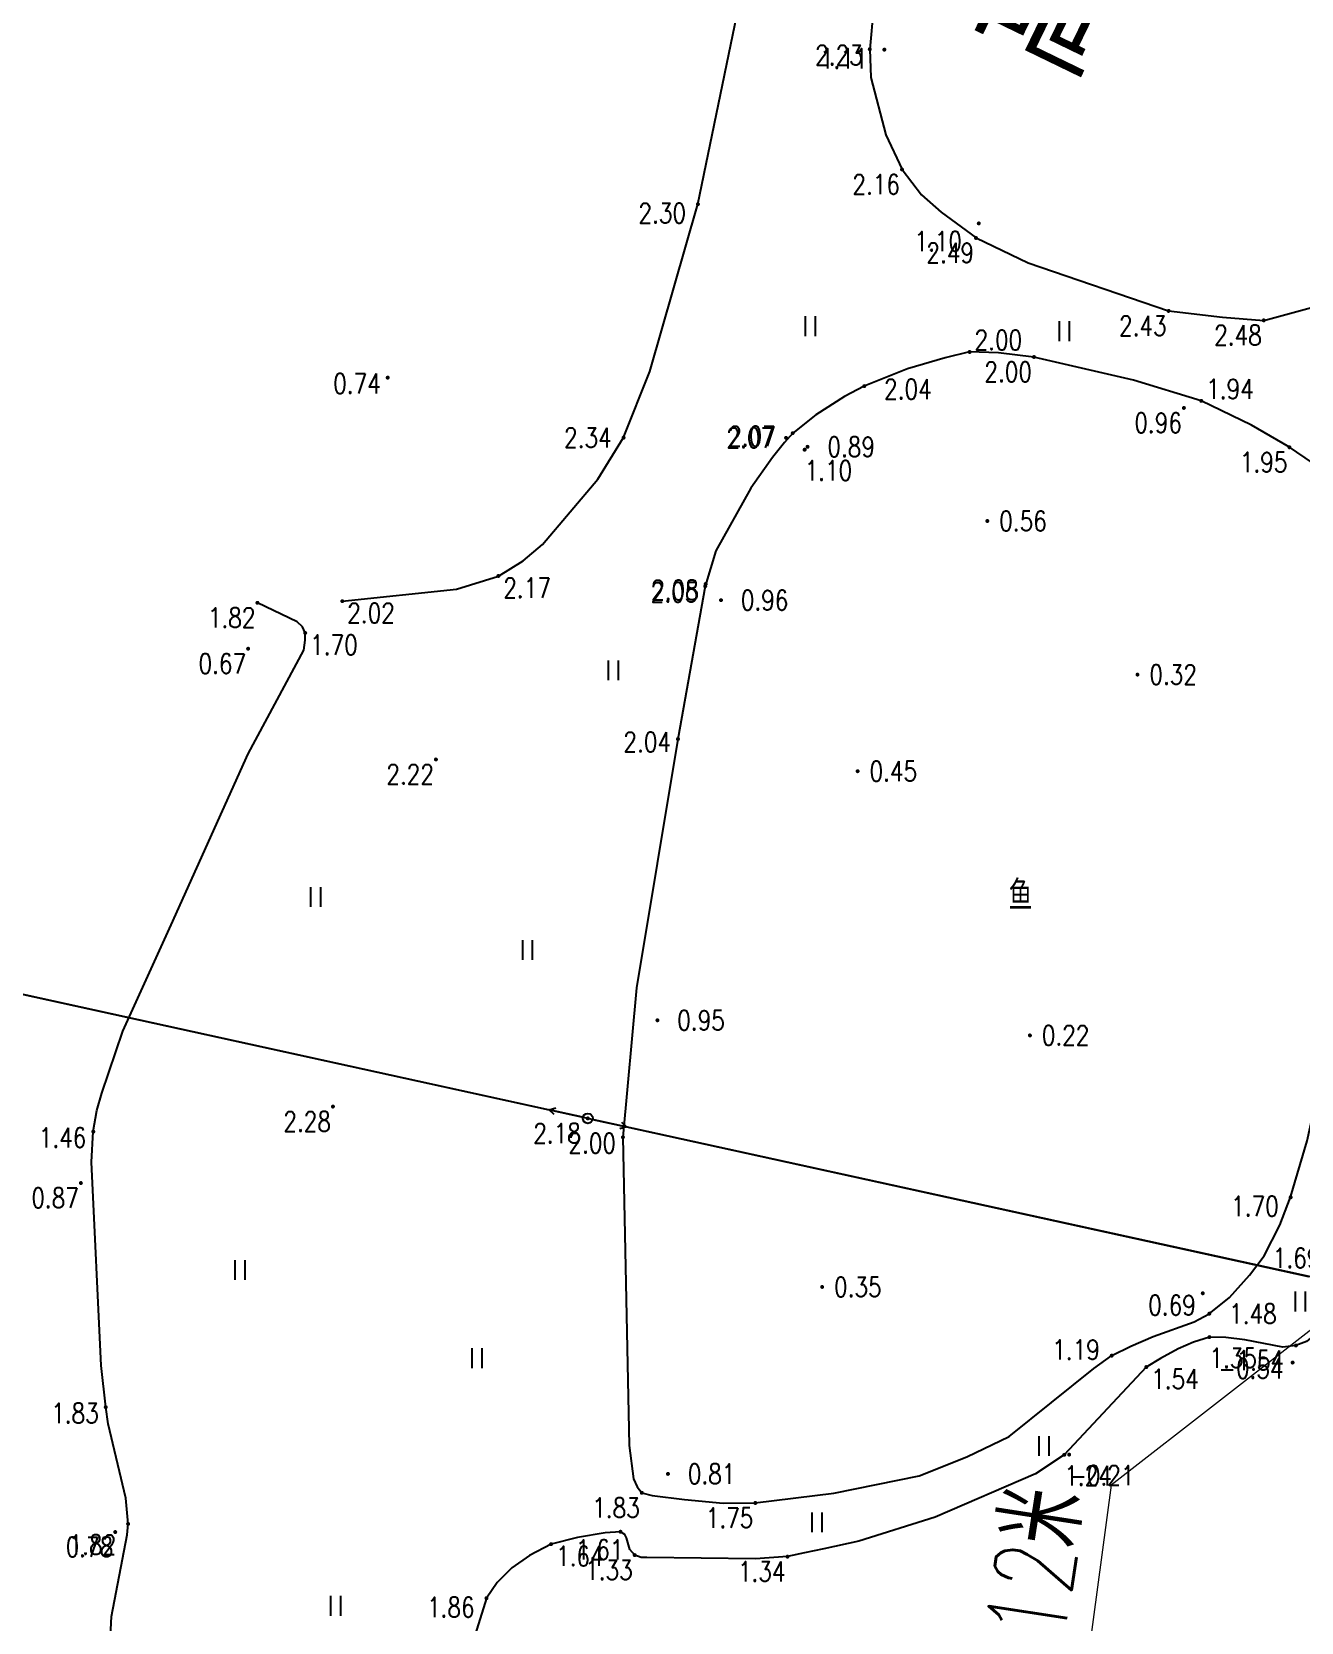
# Model space of a CAD drawing. Extents: x 500036 to 1001740, y 2543128 to 5086681.
# Drawn here: x 500633.2 to 500697.2, y 2543709.2 to 2543789.5 of the extents above; entities that cross this region are included whole.
import ezdxf
from ezdxf.enums import TextEntityAlignment as Align

# ---------------------------------------------------------------- set-up
doc = ezdxf.new("R2010")
doc.units = 0
doc.header["$LTSCALE"] = 0.5
doc.layers.get('0').update_dxf_attribs({"linetype": 'CONTINUOUS', "lineweight": 5})
for name, color, linetype in [('0-文字', 7, 'CONTINUOUS'), ('GCD', 8, 'CONTINUOUS'), ('地形图', 8, 'CONTINUOUS')]:
    doc.layers.add(name, color=color, linetype=linetype)
doc.layers.add('隧道', color=6, linetype='CONTINUOUS', lineweight=5)
doc.styles.add('HZ', font='romans.shx', dxfattribs={"width": 0.8, "bigfont": 'hztxt.shx'})
doc.styles.get("Standard").update_dxf_attribs({"font": 'simplex1.shx', "width": 0.7, "bigfont": 'hztxt.shx'})
doc.linetypes.add('10421', pattern='A,2,[150,AAA.SHX,S=1,R=0,X=0,Y=1],1e-11', length=2)

# ---------------------------------------------------------------- blocks, each defined once
blk = doc.blocks.new('GC200')
at = {"linetype": 'Continuous', "const_width": 0.2, "flags": 128}
blk.add_lwpolyline([(-0.1, 0, 1), (0.1, 0, 1)], format="xyb", close=True, dxfattribs=at)
blk = doc.blocks.new('gc013b')
at = {"linetype": 'Continuous'}
blk.add_line((0.5, 0), (4, 0), dxfattribs=at)
at = {"linetype": 'Continuous', "flags": 128}
blk.add_lwpolyline([(3.39, 0.35), (4, 0), (3.39, -0.35)], dxfattribs=at)
blk = doc.blocks.new('gc121')
for p, q in [((-0.5, -1), (-0.5, 1)), ((0.5, -1), (0.5, 1))]:
    blk.add_line(p, q)
blk = doc.blocks.new('gc170')
at = {"linetype": 'Continuous'}
blk.add_circle((0, 0), 0.5, dxfattribs=at)

msp = doc.modelspace()

# ---------------------------------------------------------------- linework, layer by layer
at = {"layer": '地形图', "linetype": 'Continuous'}
for p, q in [((500624.856, 2543742.608), (500659.248, 2543735.061)), ((500663.156, 2543734.203), (500697.548, 2543726.656))]:
    msp.add_line(p, q, dxfattribs=at)
at = {"layer": '地形图', "linetype": '10421', "flags": 128}
for points in [[(500860.343, 2543851.928), (500860.047, 2543848.173), (500860.224, 2543843.871), (500860.586, 2543841.436), (500861.444, 2543839.235), (500862.157, 2543836.826), (500862.338, 2543834.809), (500861.901, 2543832.451), (500860.911, 2543830.439), (500859.128, 2543827.609), (500851.893, 2543817.011), (500850.945, 2543815.282), (500850.008, 2543813.394), (500847.518, 2543806.489), (500847.098, 2543805.734), (500846.64, 2543805.158), (500845.603, 2543804.195), (500844.63, 2543803.65), (500843.912, 2543803.41), (500843.033, 2543803.431), (500841.899, 2543803.694), (500838.886, 2543804.666), (500837.358, 2543805.028), (500836.219, 2543805.211), (500835.198, 2543805.278), (500833.319, 2543805.204), (500832.559, 2543805.261), (500831.069, 2543805.446), (500823.29, 2543806.657), (500820.881, 2543807.2), (500817.506, 2543808.162), (500813.685, 2543809.652), (500811.133, 2543811.063), (500810.562, 2543811.189), (500809.059, 2543811.24), (500806.627, 2543811.101), (500804.968, 2543810.83), (500804.108, 2543810.524), (500803.544, 2543810.028), (500802.875, 2543809.264), (500802.289, 2543808.208), (500801.898, 2543807.177), (500801.711, 2543806.174), (500801.722, 2543805.504), (500802.184, 2543804.167), (500802.293, 2543803.494), (500802.284, 2543802.744), (500802.173, 2543802.052), (500802.121, 2543801.759), (500802.038, 2543801.542), (500801.778, 2543801.351), (500798.924, 2543800.552), (500798.309, 2543800.226), (500798.148, 2543800.084), (500798.065, 2543799.938), (500797.985, 2543799.517), (500798.448, 2543797.098), (500798.544, 2543796.806), (500798.733, 2543796.507), (500798.851, 2543796.454), (500799.025, 2543796.436), (500799.182, 2543796.474), (500799.312, 2543796.541), (500800.273, 2543797.618), (500800.469, 2543797.754), (500800.737, 2543797.895), (500801.053, 2543797.953), (500801.388, 2543797.941), (500804.649, 2543797.386), (500805.832, 2543797.09), (500809.789, 2543795.991), (500814.45, 2543794.43), (500819.265, 2543792.747), (500823.708, 2543790.935), (500830.01, 2543788.428), (500830.42, 2543788.161), (500830.684, 2543787.752), (500830.717, 2543787.25), (500830.635, 2543786.574), (500828.876, 2543781.625), (500824.671, 2543771.397), (500823.392, 2543767.802), (500820.356, 2543759.78), (500819.801, 2543757.665), (500819.636, 2543756.3), (500819.695, 2543755.201), (500819.926, 2543753.871), (500820.289, 2543752.135), (500820.164, 2543750.426), (500819.733, 2543748.326), (500814.277, 2543735.818), (500812.157, 2543730.812), (500810.77, 2543727.398), (500810.197, 2543726.096), (500804.923, 2543715.593), (500801.135, 2543708.145), (500800.056, 2543706.559), (500799.568, 2543706.249), (500798.843, 2543705.997), (500797.404, 2543705.787), (500796.77, 2543705.817), (500796.121, 2543705.928), (500789.994, 2543708.502), (500787.543, 2543709.301), (500781.647, 2543711.482), (500775.489, 2543713.089), (500771.585, 2543714.053), (500760.307, 2543715.899), (500759.63, 2543715.908), (500759.318, 2543715.773), (500759.19, 2543715.596), (500759.132, 2543715.308), (500758.909, 2543712.025), (500758.852, 2543710.191), (500758.616, 2543704.913), (500758.641, 2543703.982), (500758.815, 2543703.42), (500759.291, 2543702.774), (500759.912, 2543702.198), (500760.502, 2543701.735), (500762.052, 2543700.977), (500767.871, 2543698.438), (500770.746, 2543697.33), (500775.392, 2543695.692), (500776.018, 2543695.527), (500776.429, 2543695.584), (500777.993, 2543696.026), (500778.308, 2543696.078), (500778.564, 2543696.038), (500778.801, 2543695.977), (500786.589, 2543693.437), (500788.881, 2543692.619), (500791.081, 2543691.701), (500793.057, 2543690.679), (500793.256, 2543690.443), (500793.444, 2543690.116), (500793.597, 2543689.678), (500793.583, 2543689.13), (500793.424, 2543688.696), (500792.696, 2543687.458), (500792.27, 2543686.532), (500789.308, 2543677.158), (500787.385, 2543672.284), (500786.233, 2543668.935), (500784.592, 2543662.504), (500783.42, 2543656.342), (500783.174, 2543653.102), (500783.306, 2543649.457), (500783.549, 2543647.984), (500784.91, 2543643.685), (500785.566, 2543641.799), (500786.043, 2543639.398), (500786.337, 2543637.109), (500786.169, 2543630.304), (500786.054, 2543629.794), (500785.868, 2543629.496), (500785.369, 2543629.434), (500784.87, 2543629.534), (500782.302, 2543630.056), (500780.179, 2543630.601), (500776.162, 2543631.868), (500773.51, 2543632.933), (500768.622, 2543635.33), (500764.488, 2543637.161), (500762.961, 2543637.683), (500760.591, 2543638.221), (500758.572, 2543638.617), (500757.477, 2543638.755), (500756.614, 2543638.711), (500754.644, 2543637.464), (500753.951, 2543637.222), (500749.75, 2543637.4), (500747.868, 2543637.509), (500747.238, 2543637.413), (500746.88, 2543637.207), (500746.726, 2543637.013), (500746.522, 2543636.579), (500746.314, 2543635.787), (500746.138, 2543635.303), (500745.946, 2543635.058), (500741.716, 2543632.814), (500739.79, 2543631.823), (500734.266, 2543628.917), (500733.774, 2543628.751), (500733.273, 2543628.674), (500733.04, 2543628.823), (500732.916, 2543629.01), (500732.441, 2543630.626), (500732.355, 2543630.78), (500732.197, 2543630.906), (500731.749, 2543631.013), (500731.241, 2543631.002), (500724.288, 2543630.447), (500712.949, 2543630.645), (500711.325, 2543630.634), (500700.435, 2543629.704), (500690.727, 2543628.745), (500688.358, 2543628.605), (500683.424, 2543628.311), (500679.368, 2543628.16), (500675.508, 2543628.369), (500672.672, 2543628.904), (500670.448, 2543629.513), (500669.135, 2543630.089), (500666.228, 2543631.331), (500663.88, 2543632.429), (500662.231, 2543633.593), (500661.28, 2543634.705), (500660.618, 2543636.077), (500659.469, 2543640.107), (500658.985, 2543641.512), (500658.469, 2543642.778), (500656.226, 2543646.444), (500655.177, 2543647.656), (500648.572, 2543653.759), (500648.131, 2543654.519), (500647.792, 2543655.337), (500647.668, 2543656.082), (500647.599, 2543656.926), (500648.349, 2543665.451), (500648.591, 2543668.017), (500648.598, 2543669.946), (500648.074, 2543678.756), (500648.063, 2543679.504), (500648.153, 2543680.673), (500648.66, 2543685.231), (500649.522, 2543690.364), (500649.605, 2543691.42), (500649.602, 2543692.247), (500649.394, 2543692.709), (500649.152, 2543693.058), (500639.722, 2543698.395), (500639.047, 2543698.96), (500638.606, 2543699.429), (500638.363, 2543700.114), (500638.123, 2543701.005), (500637.19, 2543705.892), (500637.056, 2543707.165), (500637.173, 2543709.494), (500637.972, 2543713.611), (500638.014, 2543714.168), (500637.897, 2543715.46), (500637.016, 2543719.21), (500636.885, 2543720.059), (500636.661, 2543722.165), (500636.162, 2543732.418), (500636.259, 2543733.964), (500636.438, 2543735.027), (500636.684, 2543735.902), (500637.752, 2543739.042), (500640.183, 2543744.392), (500644.069, 2543753.036), (500646.886, 2543758.268), (500646.946, 2543758.764), (500646.947, 2543759.128), (500646.805, 2543759.441), (500646.535, 2543759.695), (500644.538, 2543760.65)], [(500648.819, 2543760.733), (500654.572, 2543761.336), (500656.691, 2543762.003), (500657.933, 2543762.765), (500658.912, 2543763.585), (500661.706, 2543766.886), (500663.006, 2543768.985), (500664.336, 2543772.319), (500666.757, 2543780.767), (500670.082, 2543796.897), (500670.178, 2543801.014), (500669.39, 2543806.663), (500668.497, 2543810.703), (500667.363, 2543813.635), (500665.814, 2543816.015), (500663.197, 2543818.409), (500658.884, 2543821.131)]]:
    msp.add_lwpolyline(points, dxfattribs=at)
for points in [[(500683.421, 2543777.802), (500690.497, 2543775.382), (500693.208, 2543775.065), (500695.297, 2543774.904), (500698.083, 2543775.66), (500701.063, 2543777.291), (500703.284, 2543778.854), (500705.179, 2543781.657), (500706.848, 2543784.842), (500707.396, 2543787.194), (500707.997, 2543791.453), (500708.195, 2543796.24), (500708.415, 2543797.824), (500708.943, 2543800.418), (500710.116, 2543805.165), (500712.796, 2543815.584), (500712.99, 2543816.926), (500713.547, 2543819.606), (500713.866, 2543820.643), (500714.385, 2543821.816), (500714.619, 2543822.662), (500714.619, 2543822.662), (500715.86, 2543827.829), (500716.276, 2543830.076), (500716.354, 2543831.818), (500716.231, 2543833.813), (500715.781, 2543836.763), (500715.58, 2543837.691), (500714.832, 2543838.994), (500714.126, 2543839.721), (500713.459, 2543840.165), (500710.994, 2543841.231), (500699.344, 2543845.328), (500698.125, 2543845.482), (500696.664, 2543845.519), (500695.356, 2543845.392), (500693.728, 2543845.109), (500691.71, 2543844.328), (500689.726, 2543843.458), (500688.024, 2543842.515), (500686.801, 2543841.577), (500686.039, 2543840.758), (500685.342, 2543839.074), (500682.23, 2543828.046), (500681.345, 2543824.131), (500678.037, 2543805.806), (500675.611, 2543790.638), (500675.425, 2543788.589), (500675.478, 2543787.168), (500676.237, 2543784.273), (500677.051, 2543782.518), (500678.028, 2543781.246), (500679.021, 2543780.372), (500680.783, 2543779.062)], [(500663.66, 2543741.227), (500662.974, 2543733.681), (500663.29, 2543718.121), (500663.504, 2543716.435), (500663.688, 2543716.041), (500663.925, 2543715.737), (500664.45, 2543715.602), (500666.085, 2543715.399), (500668.023, 2543715.212), (500669.652, 2543715.226), (500673.605, 2543715.712), (500677.91, 2543716.601), (500680.326, 2543717.556), (500682.457, 2543718.582), (500686.733, 2543722.006), (500687.629, 2543722.661), (500688.585, 2543723.134), (500689.719, 2543723.633), (500691.794, 2543724.368), (500692.551, 2543724.776), (500693.564, 2543725.596), (500694.573, 2543726.725), (500695.312, 2543727.699), (500696.114, 2543729.243), (500696.654, 2543730.65), (500697.48, 2543733.493), (500698.796, 2543739.494), (500700.403, 2543747.664), (500700.468, 2543748.547), (500700.165, 2543748.997), (500700.601, 2543752.231), (500701.023, 2543757.313), (500701.193, 2543761.963), (500701.28, 2543763.652), (500700.948, 2543764.486), (500700.387, 2543765.416), (500699.665, 2543766.194), (500698.546, 2543767.178), (500696.593, 2543768.499), (500694.68, 2543769.614), (500692.144, 2543770.843), (500688.733, 2543771.894), (500683.706, 2543773.055), (500681.914, 2543773.259), (500680.461, 2543773.309), (500679.224, 2543773.016), (500677.328, 2543772.456), (500675.148, 2543771.585), (500674.15, 2543771.064), (500672.7, 2543770.143), (500671.537, 2543769.212), (500671.116, 2543768.735), (500670.511, 2543767.991), (500669.428, 2543766.44), (500667.662, 2543763.28), (500667.123, 2543761.483), (500665.749, 2543753.777)], [(500749.391, 2543657.349), (500749.354, 2543653.953), (500749.374, 2543652.904), (500749.484, 2543651.965), (500749.699, 2543651.101), (500750.795, 2543647.83), (500751.225, 2543646.664), (500751.593, 2543646.056), (500752.291, 2543645.247), (500753.457, 2543644.536), (500755.642, 2543643.561), (500759.588, 2543642.192), (500762.031, 2543641.902), (500764.507, 2543641.926), (500767.41, 2543642.082), (500770.755, 2543642.554), (500772.418, 2543643.116), (500773.738, 2543643.694), (500775.07, 2543644.429), (500776.623, 2543645.612), (500777.248, 2543646.571), (500777.795, 2543647.597), (500778.464, 2543649.086), (500779.502, 2543651.933), (500780.579, 2543654.969), (500781.347, 2543657.47), (500781.826, 2543659.723), (500784.124, 2543673.351), (500784.403, 2543675.534), (500784.518, 2543677.342), (500784.416, 2543679.988), (500784.315, 2543680.518), (500784.14, 2543681.126), (500783.938, 2543681.654), (500783.816, 2543681.812), (500783.594, 2543681.986), (500783.223, 2543682.127), (500782.762, 2543682.218), (500782.152, 2543682.246), (500778.96, 2543682.19), (500778.676, 2543682.257), (500778.507, 2543682.361), (500778.395, 2543682.581), (500778.355, 2543682.758), (500778.159, 2543686.335), (500778.136, 2543687.339), (500778.26, 2543689.483), (500778.209, 2543689.874), (500777.964, 2543690.441), (500777.419, 2543691.259), (500775.228, 2543694.527), (500774.854, 2543694.889), (500774.471, 2543695.091), (500774.037, 2543695.201), (500773.691, 2543695.252), (500763.274, 2543694.256), (500762.265, 2543694.094), (500761.785, 2543693.944), (500759.389, 2543692.999), (500757.192, 2543692.407), (500756.727, 2543692.208), (500756.456, 2543691.989), (500756.097, 2543691.634), (500755.79, 2543691.214), (500754.182, 2543688.229), (500753.796, 2543687.738), (500753.218, 2543687.703), (500752.175, 2543687.887), (500751.895, 2543688.058), (500751.815, 2543688.579), (500753.083, 2543696.805), (500753.734, 2543701.407), (500753.801, 2543703.865), (500753.419, 2543713.724), (500753.391, 2543714.019), (500753.301, 2543714.187), (500753.103, 2543714.272), (500752.899, 2543714.285), (500750.758, 2543714.281), (500750.528, 2543714.342), (500750.366, 2543714.427), (500750.202, 2543714.579), (500750.11, 2543714.713), (500749.842, 2543715.919), (500749.655, 2543716.129), (500749.424, 2543716.286), (500749.04, 2543716.379), (500748.633, 2543716.438), (500739.005, 2543717.083), (500735.145, 2543717.507), (500725.961, 2543718.847), (500724.161, 2543719.054), (500709.326, 2543719.724), (500708.013, 2543719.968), (500705.952, 2543720.473), (500704.782, 2543720.868), (500704.111, 2543721.259), (500699.64, 2543724.406), (500699.385, 2543724.49), (500699.086, 2543724.526), (500698.828, 2543724.463), (500698.614, 2543724.339), (500697.459, 2543723.369), (500696.919, 2543723.171), (500696.258, 2543723.094), (500694.341, 2543723.453), (500693.385, 2543723.572), (500692.555, 2543723.593), (500691.756, 2543723.345), (500690.981, 2543722.997), (500690.082, 2543722.522), (500689.371, 2543722.082), (500685.237, 2543717.655), (500683.791, 2543716.697), (500678.722, 2543714.51), (500674.877, 2543713.304), (500673.099, 2543712.908), (500672.128, 2543712.707), (500671.274, 2543712.515), (500669.663, 2543712.397), (500664.183, 2543712.479), (500663.898, 2543712.47), (500663.567, 2543712.594), (500663.32, 2543712.877), (500663.148, 2543713.473), (500663.073, 2543713.64), (500662.852, 2543713.772), (500662.083, 2543713.714), (500660.687, 2543713.482), (500659.35, 2543713.146), (500658.266, 2543712.572), (500657.371, 2543711.957), (500656.623, 2543711.216), (500656.09, 2543710.419), (500653.643, 2543702.546), (500653.669, 2543702.233), (500653.747, 2543701.995), (500653.953, 2543701.773), (500654.887, 2543701.565), (500655.049, 2543701.494), (500655.136, 2543701.35), (500655.133, 2543701.094), (500655.041, 2543700.84), (500653.016, 2543696.464), (500651.778, 2543693.313), (500649.52, 2543685.466), (500649.137, 2543683.696), (500648.989, 2543681.865), (500648.843, 2543676.527), (500648.943, 2543673.54), (500649.582, 2543661.821), (500649.815, 2543660.48), (500650.177, 2543659.856), (500651.155, 2543658.517), (500651.464, 2543657.936), (500651.895, 2543656.177), (500652.16, 2543653.769), (500652.44, 2543652.563), (500652.872, 2543651.506), (500653.681, 2543650.396), (500659.628, 2543642.869), (500659.974, 2543642.316), (500660.258, 2543641.713), (500660.422, 2543640.769), (500660.556, 2543639.152), (500660.866, 2543638.139), (500661.922, 2543636.69), (500663.712, 2543635.218), (500665.863, 2543633.89), (500668.653, 2543632.762), (500671.639, 2543631.874), (500676.341, 2543630.934), (500680.234, 2543630.849), (500684.384, 2543630.935), (500687.682, 2543631.167), (500699.681, 2543631.312), (500702.44, 2543631.388), (500714.533, 2543631.137), (500717.114, 2543631.238), (500724.67, 2543631.705), (500729.855, 2543632.074), (500733.046, 2543632.435), (500735.892, 2543632.984), (500737.213, 2543633.415), (500738.906, 2543634.108), (500744.031, 2543636.561), (500746.853, 2543637.823), (500747.497, 2543638.197), (500748.071, 2543638.559), (500748.436, 2543639.02), (500748.768, 2543639.662), (500749.278, 2543641.386), (500750.012, 2543644.325), (500750.166, 2543645.24), (500750.168, 2543646.129), (500749.27, 2543649.723), (500748.958, 2543651.843), (500748.869, 2543652.854), (500748.839, 2543654.988), (500748.833, 2543657.3)]]:
    msp.add_lwpolyline(points, close=True, dxfattribs=at)
at = {"layer": '地形图', "linetype": 'Continuous', "flags": 128}
for points in [[(500813.507, 2543809.992), (500809.076, 2543785.297), (500803.687, 2543756.259), (500799.342, 2543730.707), (500794.752, 2543707.397), (500758.216, 2543714.651), (500735.919, 2543718.846), (500699.502, 2543726.227), (500661.202, 2543734.632)], [(500661.202, 2543734.632), (500622.902, 2543743.037)]]:
    msp.add_lwpolyline(points, dxfattribs=at)
at = {"layer": '隧道', "color": 7}
for p, q in [((500745.185, 2543760.93), (500687.607, 2543716.128)), ((500687.607, 2543716.128), (500682.127, 2543675.652))]:
    msp.add_line(p, q, dxfattribs=at)

# ---------------------------------------------------------------- block references
at = {"layer": '地形图', "linetype": 'Continuous'}
ref = msp.add_blockref('GC200', (500675.425, 2543788.589, 2.232), dxfattribs=dict(at, xscale=0.5, yscale=0.5, zscale=0.5))
ref.add_attrib('height', '2.23', dxfattribs={"layer": 'GCD', "linetype": 'Continuous', "height": 1, "style": 'HZ', "width": 0.8}).set_placement((500672.675, 2543788.289, 2.23), align=Align.MIDDLE_LEFT)
ref = msp.add_blockref('GC200', (500676.16, 2543788.567, 1.108), dxfattribs=dict(at, xscale=0.5, yscale=0.5, zscale=0.5))
ref.add_attrib('height', '1.11', dxfattribs={"layer": 'GCD', "linetype": 'Continuous', "height": 1, "style": 'HZ', "width": 0.8}).set_placement((500672.91, 2543788.117, 1.11), align=Align.MIDDLE_LEFT)
ref = msp.add_blockref('GC200', (500677.051, 2543782.518, 2.162), dxfattribs=dict(at, xscale=0.5, yscale=0.5, zscale=0.5))
ref.add_attrib('height', '2.16', dxfattribs={"layer": 'GCD', "linetype": 'Continuous', "height": 1, "style": 'HZ', "width": 0.8}).set_placement((500674.551, 2543781.768, 2.16), align=Align.MIDDLE_LEFT)
ref = msp.add_blockref('GC200', (500666.757, 2543780.767, 2.295), dxfattribs=dict(at, xscale=0.5, yscale=0.5, zscale=0.5))
ref.add_attrib('height', '2.30', dxfattribs={"layer": 'GCD', "linetype": 'Continuous', "height": 1, "style": 'HZ', "width": 0.8}).set_placement((500663.757, 2543780.317, 2.3), align=Align.MIDDLE_LEFT)
ref = msp.add_blockref('GC200', (500680.923, 2543779.797, 1.095), dxfattribs=dict(at, xscale=0.5, yscale=0.5, zscale=0.5))
ref.add_attrib('height', '1.10', dxfattribs={"layer": 'GCD', "linetype": 'Continuous', "height": 1, "style": 'HZ', "width": 0.8}).set_placement((500677.673, 2543778.897, 1.1), align=Align.MIDDLE_LEFT)
ref = msp.add_blockref('GC200', (500680.783, 2543779.062, 2.486), dxfattribs=dict(at, xscale=0.5, yscale=0.5, zscale=0.5))
ref.add_attrib('height', '2.49', dxfattribs={"layer": 'GCD', "linetype": 'Continuous', "height": 1, "style": 'HZ', "width": 0.8}).set_placement((500678.283, 2543778.312, 2.49), align=Align.MIDDLE_LEFT)
at = {"layer": '地形图', "linetype": 'Continuous', "xscale": 0.5, "yscale": 0.5}
for name, p in [('gc121', (500672.432, 2543774.61)), ('gc121', (500685.25, 2543774.356)), ('gc121', (500662.496, 2543757.244)), ('gc121', (500647.482, 2543745.801)), ('gc121', (500658.17, 2543743.131)), ('gc170', (500661.202, 2543734.632)), ('gc121', (500643.665, 2543726.985)), ('gc121', (500697.148, 2543725.393)), ('gc121', (500655.625, 2543722.535)), ('gc121', (500684.216, 2543718.099)), ('gc121', (500672.765, 2543714.25)), ('gc121', (500648.494, 2543710.036))]:
    msp.add_blockref(name, p, dxfattribs=at)
at = {"layer": '地形图', "linetype": 'Continuous'}
ref = msp.add_blockref('GC200', (500690.497, 2543775.382, 2.433), dxfattribs=dict(at, xscale=0.5, yscale=0.5, zscale=0.5))
ref.add_attrib('height', '2.43', dxfattribs={"layer": 'GCD', "linetype": 'Continuous', "height": 1, "style": 'HZ', "width": 0.8}).set_placement((500687.997, 2543774.632, 2.43), align=Align.MIDDLE_LEFT)
ref = msp.add_blockref('GC200', (500695.297, 2543774.904, 2.48), dxfattribs=dict(at, xscale=0.5, yscale=0.5, zscale=0.5))
ref.add_attrib('height', '2.48', dxfattribs={"layer": 'GCD', "linetype": 'Continuous', "height": 1, "style": 'HZ', "width": 0.8}).set_placement((500692.797, 2543774.154, 2.48), align=Align.MIDDLE_LEFT)
ref = msp.add_blockref('GC200', (500680.461, 2543773.309, 2), dxfattribs=dict(at, xscale=0.5, yscale=0.5, zscale=0.5))
ref.add_attrib('height', '2.00', dxfattribs={"layer": 'GCD', "linetype": 'Continuous', "height": 1, "style": 'HZ', "width": 0.8}).set_placement((500680.711, 2543773.909, 2), align=Align.MIDDLE_LEFT)
ref = msp.add_blockref('GC200', (500683.706, 2543773.055, 1.998), dxfattribs=dict(at, xscale=0.5, yscale=0.5, zscale=0.5))
ref.add_attrib('height', '2.00', dxfattribs={"layer": 'GCD', "linetype": 'Continuous', "height": 1, "style": 'HZ', "width": 0.8}).set_placement((500681.206, 2543772.305, 2), align=Align.MIDDLE_LEFT)
ref = msp.add_blockref('GC200', (500651.109, 2543772.015, 0.743), dxfattribs=dict(at, xscale=0.5, yscale=0.5, zscale=0.5))
ref.add_attrib('height', '0.74', dxfattribs={"layer": 'GCD', "linetype": 'Continuous', "height": 1, "style": 'HZ', "width": 0.8}).set_placement((500648.359, 2543771.715, 0.74), align=Align.MIDDLE_LEFT)
ref = msp.add_blockref('GC200', (500675.148, 2543771.585, 2.043), dxfattribs=dict(at, xscale=0.5, yscale=0.5, zscale=0.5))
ref.add_attrib('height', '2.04', dxfattribs={"layer": 'GCD', "linetype": 'Continuous', "height": 1, "style": 'HZ', "width": 0.8}).set_placement((500676.148, 2543771.435, 2.04), align=Align.MIDDLE_LEFT)
ref = msp.add_blockref('GC200', (500692.144, 2543770.843, 1.943), dxfattribs=dict(at, xscale=0.5, yscale=0.5, zscale=0.5))
ref.add_attrib('height', '1.94', dxfattribs={"layer": 'GCD', "linetype": 'Continuous', "height": 1, "style": 'HZ', "width": 0.8}).set_placement((500692.394, 2543771.443, 1.94), align=Align.MIDDLE_LEFT)
ref = msp.add_blockref('GC200', (500691.269, 2543770.485, 0.961), dxfattribs=dict(at, xscale=0.5, yscale=0.5, zscale=0.5))
ref.add_attrib('height', '0.96', dxfattribs={"layer": 'GCD', "linetype": 'Continuous', "height": 1, "style": 'HZ', "width": 0.8}).set_placement((500688.769, 2543769.735, 0.96), align=Align.MIDDLE_LEFT)
ref = msp.add_blockref('GC200', (500663.006, 2543768.985, 2.344), dxfattribs=dict(at, xscale=0.5, yscale=0.5, zscale=0.5))
ref.add_attrib('height', '2.34', dxfattribs={"layer": 'GCD', "linetype": 'Continuous', "height": 1, "style": 'HZ', "width": 0.8}).set_placement((500660.006, 2543768.985, 2.34), align=Align.MIDDLE_LEFT)
ref = msp.add_blockref('GC200', (500671.201, 2543768.975, 2.068), dxfattribs=dict(at, xscale=0.5, yscale=0.5, zscale=0.5))
ref.add_attrib('height', '2.07', dxfattribs={"layer": 'GCD', "linetype": 'Continuous', "height": 1, "style": 'HZ', "width": 0.8}).set_placement((500668.201, 2543768.975, 2.07), align=Align.MIDDLE_LEFT)
ref = msp.add_blockref('GC200', (500671.537, 2543769.212, 2.072), dxfattribs=dict(at, xscale=0.5, yscale=0.5, zscale=0.5))
ref.add_attrib('height', '2.07', dxfattribs={"layer": 'GCD', "linetype": 'Continuous', "height": 1, "style": 'HZ', "width": 0.8}).set_placement((500668.287, 2543769.062, 2.07), align=Align.MIDDLE_LEFT)
ref = msp.add_blockref('GC200', (500672.138, 2543768.377, 1.101), dxfattribs=dict(at, xscale=0.5, yscale=0.5, zscale=0.5))
ref.add_attrib('height', '1.10', dxfattribs={"layer": 'GCD', "linetype": 'Continuous', "height": 1, "style": 'HZ', "width": 0.8}).set_placement((500672.138, 2543767.327, 1.1), align=Align.MIDDLE_LEFT)
ref = msp.add_blockref('GC200', (500672.285, 2543768.524, 0.888), dxfattribs=dict(at, xscale=0.5, yscale=0.5, zscale=0.5))
ref.add_attrib('height', '0.89', dxfattribs={"layer": 'GCD', "linetype": 'Continuous', "height": 1, "style": 'HZ', "width": 0.8}).set_placement((500673.285, 2543768.524, 0.89), align=Align.MIDDLE_LEFT)
ref = msp.add_blockref('GC200', (500696.593, 2543768.499, 1.95), dxfattribs=dict(at, xscale=0.5, yscale=0.5, zscale=0.5))
ref.add_attrib('height', '1.95', dxfattribs={"layer": 'GCD', "linetype": 'Continuous', "height": 1, "style": 'HZ', "width": 0.8}).set_placement((500694.093, 2543767.749, 1.95), align=Align.MIDDLE_LEFT)
ref = msp.add_blockref('GC200', (500681.355, 2543764.778, 0.56), dxfattribs=dict(at, xscale=0.5, yscale=0.5, zscale=0.5))
ref.add_attrib('height', '0.56', dxfattribs={"layer": 'GCD', "linetype": 'Continuous', "height": 1, "style": 'HZ', "width": 0.8}).set_placement((500681.955, 2543764.778, 0.56), align=Align.MIDDLE_LEFT)
ref = msp.add_blockref('GC200', (500656.691, 2543762.003, 2.169), dxfattribs=dict(at, xscale=0.5, yscale=0.5, zscale=0.5))
ref.add_attrib('height', '2.17', dxfattribs={"layer": 'GCD', "linetype": 'Continuous', "height": 1, "style": 'HZ', "width": 0.8}).set_placement((500656.941, 2543761.403, 2.17), align=Align.MIDDLE_LEFT)
ref = msp.add_blockref('GC200', (500667.123, 2543761.483, 2.053), dxfattribs=dict(at, xscale=0.5, yscale=0.5, zscale=0.5))
ref.add_attrib('height', '2.05', dxfattribs={"layer": 'GCD', "linetype": 'Continuous', "height": 1, "style": 'HZ', "width": 0.8}).set_placement((500664.373, 2543761.183, 2.05), align=Align.MIDDLE_LEFT)
ref = msp.add_blockref('GC200', (500667.148, 2543761.598, 2.083), dxfattribs=dict(at, xscale=0.5, yscale=0.5, zscale=0.5))
ref.add_attrib('height', '2.08', dxfattribs={"layer": 'GCD', "linetype": 'Continuous', "height": 1, "style": 'HZ', "width": 0.8}).set_placement((500664.398, 2543761.298, 2.08), align=Align.MIDDLE_LEFT)
ref = msp.add_blockref('GC200', (500667.919, 2543760.784, 0.962), dxfattribs=dict(at, xscale=0.5, yscale=0.5, zscale=0.5))
ref.add_attrib('height', '0.96', dxfattribs={"layer": 'GCD', "linetype": 'Continuous', "height": 1, "style": 'HZ', "width": 0.8}).set_placement((500668.919, 2543760.784, 0.96), align=Align.MIDDLE_LEFT)
ref = msp.add_blockref('GC200', (500644.538, 2543760.65, 1.816), dxfattribs=dict(at, xscale=0.5, yscale=0.5, zscale=0.5))
ref.add_attrib('height', '1.82', dxfattribs={"layer": 'GCD', "linetype": 'Continuous', "height": 1, "style": 'HZ', "width": 0.8}).set_placement((500642.038, 2543759.9, 1.82), align=Align.MIDDLE_LEFT)
ref = msp.add_blockref('GC200', (500648.819, 2543760.733, 2.016), dxfattribs=dict(at, xscale=0.5, yscale=0.5, zscale=0.5))
ref.add_attrib('height', '2.02', dxfattribs={"layer": 'GCD', "linetype": 'Continuous', "height": 1, "style": 'HZ', "width": 0.8}).set_placement((500649.069, 2543760.133, 2.02), align=Align.MIDDLE_LEFT)
ref = msp.add_blockref('GC200', (500646.947, 2543759.128, 1.699), dxfattribs=dict(at, xscale=0.5, yscale=0.5, zscale=0.5))
ref.add_attrib('height', '1.70', dxfattribs={"layer": 'GCD', "linetype": 'Continuous', "height": 1, "style": 'HZ', "width": 0.8}).set_placement((500647.197, 2543758.528, 1.7), align=Align.MIDDLE_LEFT)
ref = msp.add_blockref('GC200', (500644.067, 2543758.333, 0.671), dxfattribs=dict(at, xscale=0.5, yscale=0.5, zscale=0.5))
ref.add_attrib('height', '0.67', dxfattribs={"layer": 'GCD', "linetype": 'Continuous', "height": 1, "style": 'HZ', "width": 0.8}).set_placement((500641.567, 2543757.583, 0.67), align=Align.MIDDLE_LEFT)
ref = msp.add_blockref('GC200', (500688.928, 2543757.027, 0.32), dxfattribs=dict(at, xscale=0.5, yscale=0.5, zscale=0.5))
ref.add_attrib('height', '0.32', dxfattribs={"layer": 'GCD', "linetype": 'Continuous', "height": 1, "style": 'HZ', "width": 0.8}).set_placement((500689.528, 2543757.027, 0.32), align=Align.MIDDLE_LEFT)
ref = msp.add_blockref('GC200', (500665.749, 2543753.777, 2.037), dxfattribs=dict(at, xscale=0.5, yscale=0.5, zscale=0.5))
ref.add_attrib('height', '2.04', dxfattribs={"layer": 'GCD', "linetype": 'Continuous', "height": 1, "style": 'HZ', "width": 0.8}).set_placement((500662.999, 2543753.627, 2.04), align=Align.MIDDLE_LEFT)
ref = msp.add_blockref('GC200', (500653.54, 2543752.745, 2.221), dxfattribs=dict(at, xscale=0.5, yscale=0.5, zscale=0.5))
ref.add_attrib('height', '2.22', dxfattribs={"layer": 'GCD', "linetype": 'Continuous', "height": 1, "style": 'HZ', "width": 0.8}).set_placement((500651.04, 2543751.995, 2.22), align=Align.MIDDLE_LEFT)
ref = msp.add_blockref('GC200', (500674.813, 2543752.152, 0.45), dxfattribs=dict(at, xscale=0.5, yscale=0.5, zscale=0.5))
ref.add_attrib('height', '0.45', dxfattribs={"layer": 'GCD', "linetype": 'Continuous', "height": 1, "style": 'HZ', "width": 0.8}).set_placement((500675.413, 2543752.152, 0.45), align=Align.MIDDLE_LEFT)
ref = msp.add_blockref('GC200', (500664.714, 2543739.583, 0.946), dxfattribs=dict(at, xscale=0.5, yscale=0.5, zscale=0.5))
ref.add_attrib('height', '0.95', dxfattribs={"layer": 'GCD', "linetype": 'Continuous', "height": 1, "style": 'HZ', "width": 0.8}).set_placement((500665.714, 2543739.583, 0.95), align=Align.MIDDLE_LEFT)
ref = msp.add_blockref('GC200', (500683.502, 2543738.819, 0.22), dxfattribs=dict(at, xscale=0.5, yscale=0.5, zscale=0.5))
ref.add_attrib('height', '0.22', dxfattribs={"layer": 'GCD', "linetype": 'Continuous', "height": 1, "style": 'HZ', "width": 0.8}).set_placement((500684.102, 2543738.819, 0.22), align=Align.MIDDLE_LEFT)
ref = msp.add_blockref('GC200', (500648.346, 2543735.228, 2.28), dxfattribs=dict(at, xscale=0.5, yscale=0.5, zscale=0.5))
ref.add_attrib('height', '2.28', dxfattribs={"layer": 'GCD', "linetype": 'Continuous', "height": 1, "style": 'HZ', "width": 0.8}).set_placement((500645.846, 2543734.478, 2.28), align=Align.MIDDLE_LEFT)
ref = msp.add_blockref('GC200', (500661.202, 2543734.632, 2.175), dxfattribs=dict(at, xscale=0.5, yscale=0.5, zscale=0.5))
ref.add_attrib('height', '2.18', dxfattribs={"layer": 'GCD', "linetype": 'Continuous', "height": 1, "style": 'HZ', "width": 0.8}).set_placement((500658.452, 2543733.882, 2.18), align=Align.MIDDLE_LEFT)
at = {"layer": '地形图', "linetype": 'Continuous', "xscale": 0.5000000000066934, "yscale": 0.5}
for rotation in [167.6225500407886, 347.6225500407886]:
    msp.add_blockref('gc013b', (500661.202, 2543734.632), dxfattribs=dict(at, rotation=rotation))
at = {"layer": '地形图', "linetype": 'Continuous'}
ref = msp.add_blockref('GC200', (500636.259, 2543733.964, 1.457), dxfattribs=dict(at, xscale=0.5, yscale=0.5, zscale=0.5))
ref.add_attrib('height', '1.46', dxfattribs={"layer": 'GCD', "linetype": 'Continuous', "height": 1, "style": 'HZ', "width": 0.8}).set_placement((500633.509, 2543733.664, 1.46), align=Align.MIDDLE_LEFT)
ref = msp.add_blockref('GC200', (500662.974, 2543733.681, 2.004), dxfattribs=dict(at, xscale=0.5, yscale=0.5, zscale=0.5))
ref.add_attrib('height', '2.00', dxfattribs={"layer": 'GCD', "linetype": 'Continuous', "height": 1, "style": 'HZ', "width": 0.8}).set_placement((500660.224, 2543733.381, 2), align=Align.MIDDLE_LEFT)
ref = msp.add_blockref('GC200', (500635.631, 2543731.37, 0.867), dxfattribs=dict(at, xscale=0.5, yscale=0.5, zscale=0.5))
ref.add_attrib('height', '0.87', dxfattribs={"layer": 'GCD', "linetype": 'Continuous', "height": 1, "style": 'HZ', "width": 0.8}).set_placement((500633.131, 2543730.62, 0.87), align=Align.MIDDLE_LEFT)
ref = msp.add_blockref('GC200', (500696.654, 2543730.65, 1.703), dxfattribs=dict(at, xscale=0.5, yscale=0.5, zscale=0.5))
ref.add_attrib('height', '1.70', dxfattribs={"layer": 'GCD', "linetype": 'Continuous', "height": 1, "style": 'HZ', "width": 0.8}).set_placement((500693.654, 2543730.2, 1.7), align=Align.MIDDLE_LEFT)
ref = msp.add_blockref('GC200', (500698.254, 2543728.338, 1.686), dxfattribs=dict(at, xscale=0.5, yscale=0.5, zscale=0.5))
ref.add_attrib('height', '1.69', dxfattribs={"layer": 'GCD', "linetype": 'Continuous', "height": 1, "style": 'HZ', "width": 0.8}).set_placement((500695.754, 2543727.588, 1.69), align=Align.MIDDLE_LEFT)
ref = msp.add_blockref('GC200', (500673.023, 2543726.125, 0.35), dxfattribs=dict(at, xscale=0.5, yscale=0.5, zscale=0.5))
ref.add_attrib('height', '0.35', dxfattribs={"layer": 'GCD', "linetype": 'Continuous', "height": 1, "style": 'HZ', "width": 0.8}).set_placement((500673.623, 2543726.125, 0.35), align=Align.MIDDLE_LEFT)
ref = msp.add_blockref('GC200', (500692.221, 2543725.806, 0.689), dxfattribs=dict(at, xscale=0.5, yscale=0.5, zscale=0.5))
ref.add_attrib('height', '0.69', dxfattribs={"layer": 'GCD', "linetype": 'Continuous', "height": 1, "style": 'HZ', "width": 0.8}).set_placement((500689.471, 2543725.206, 0.69), align=Align.MIDDLE_LEFT)
ref = msp.add_blockref('GC200', (500692.551, 2543724.776, 1.482), dxfattribs=dict(at, xscale=0.5, yscale=0.5, zscale=0.5))
ref.add_attrib('height', '1.48', dxfattribs={"layer": 'GCD', "linetype": 'Continuous', "height": 1, "style": 'HZ', "width": 0.8}).set_placement((500693.551, 2543724.776, 1.48), align=Align.MIDDLE_LEFT)
ref = msp.add_blockref('GC200', (500687.629, 2543722.661, 1.194), dxfattribs=dict(at, xscale=0.5, yscale=0.5, zscale=0.5))
ref.add_attrib('height', '1.19', dxfattribs={"layer": 'GCD', "linetype": 'Continuous', "height": 1, "style": 'HZ', "width": 0.8}).set_placement((500684.629, 2543722.961, 1.19), align=Align.MIDDLE_LEFT)
ref = msp.add_blockref('GC200', (500692.555, 2543723.593, 1.352), dxfattribs=dict(at, xscale=0.5, yscale=0.5, zscale=0.5))
ref.add_attrib('height', '1.35', dxfattribs={"layer": 'GCD', "linetype": 'Continuous', "height": 1, "style": 'HZ', "width": 0.8}).set_placement((500692.555, 2543722.543, 1.35), align=Align.MIDDLE_LEFT)
ref = msp.add_blockref('GC200', (500696.919, 2543723.171, 1.537), dxfattribs=dict(at, xscale=0.5, yscale=0.5, zscale=0.5))
ref.add_attrib('height', '1.54', dxfattribs={"layer": 'GCD', "linetype": 'Continuous', "height": 1, "style": 'HZ', "width": 0.8}).set_placement((500693.919, 2543722.421, 1.54), align=Align.MIDDLE_LEFT)
ref = msp.add_blockref('GC200', (500689.371, 2543722.082, 1.537), dxfattribs=dict(at, xscale=0.5, yscale=0.5, zscale=0.5))
ref.add_attrib('height', '1.54', dxfattribs={"layer": 'GCD', "linetype": 'Continuous', "height": 1, "style": 'HZ', "width": 0.8}).set_placement((500689.621, 2543721.482, 1.54), align=Align.MIDDLE_LEFT)
ref = msp.add_blockref('GC200', (500696.754, 2543722.31, -0.537), dxfattribs=dict(at, xscale=0.5, yscale=0.5, zscale=0.5))
ref.add_attrib('height', '-0.54', dxfattribs={"layer": 'GCD', "linetype": 'Continuous', "height": 1, "style": 'HZ', "width": 0.8}).set_placement((500693.004, 2543722.01, -0.54), align=Align.MIDDLE_LEFT)
ref = msp.add_blockref('GC200', (500636.885, 2543720.059, 1.826), dxfattribs=dict(at, xscale=0.5, yscale=0.5, zscale=0.5))
ref.add_attrib('height', '1.83', dxfattribs={"layer": 'GCD', "linetype": 'Continuous', "height": 1, "style": 'HZ', "width": 0.8}).set_placement((500634.135, 2543719.759, 1.83), align=Align.MIDDLE_LEFT)
ref = msp.add_blockref('GC200', (500685.481, 2543717.665, -0.207), dxfattribs=dict(at, xscale=0.5, yscale=0.5, zscale=0.5))
ref.add_attrib('height', '-0.21', dxfattribs={"layer": 'GCD', "linetype": 'Continuous', "height": 1, "style": 'HZ', "width": 0.8}).set_placement((500685.481, 2543716.615, -0.21), align=Align.MIDDLE_LEFT)
ref = msp.add_blockref('GC200', (500665.246, 2543716.692, 0.809), dxfattribs=dict(at, xscale=0.5, yscale=0.5, zscale=0.5))
ref.add_attrib('height', '0.81', dxfattribs={"layer": 'GCD', "linetype": 'Continuous', "height": 1, "style": 'HZ', "width": 0.8}).set_placement((500666.246, 2543716.692, 0.81), align=Align.MIDDLE_LEFT)
ref = msp.add_blockref('GC200', (500685.237, 2543717.655, 1.235), dxfattribs=dict(at, xscale=0.5, yscale=0.5, zscale=0.5))
ref.add_attrib('height', '1.24', dxfattribs={"layer": 'GCD', "linetype": 'Continuous', "height": 1, "style": 'HZ', "width": 0.8}).set_placement((500685.237, 2543716.605, 1.24), align=Align.MIDDLE_LEFT)
ref = msp.add_blockref('GC200', (500663.925, 2543715.737, 1.832), dxfattribs=dict(at, xscale=0.5, yscale=0.5, zscale=0.5))
ref.add_attrib('height', '1.83', dxfattribs={"layer": 'GCD', "linetype": 'Continuous', "height": 1, "style": 'HZ', "width": 0.8}).set_placement((500661.425, 2543714.987, 1.83), align=Align.MIDDLE_LEFT)
ref = msp.add_blockref('GC200', (500669.652, 2543715.226, 1.752), dxfattribs=dict(at, xscale=0.5, yscale=0.5, zscale=0.5))
ref.add_attrib('height', '1.75', dxfattribs={"layer": 'GCD', "linetype": 'Continuous', "height": 1, "style": 'HZ', "width": 0.8}).set_placement((500667.152, 2543714.476, 1.75), align=Align.MIDDLE_LEFT)
ref = msp.add_blockref('GC200', (500637.365, 2543713.757, 0.775), dxfattribs=dict(at, xscale=0.5, yscale=0.5, zscale=0.5))
ref.add_attrib('height', '0.78', dxfattribs={"layer": 'GCD', "linetype": 'Continuous', "height": 1, "style": 'HZ', "width": 0.8}).set_placement((500634.865, 2543713.007, 0.78), align=Align.MIDDLE_LEFT)
ref = msp.add_blockref('GC200', (500638.014, 2543714.168, 1.823), dxfattribs=dict(at, xscale=0.5, yscale=0.5, zscale=0.5))
ref.add_attrib('height', '1.82', dxfattribs={"layer": 'GCD', "linetype": 'Continuous', "height": 1, "style": 'HZ', "width": 0.8}).set_placement((500635.014, 2543713.118, 1.82), align=Align.MIDDLE_LEFT)
ref = msp.add_blockref('GC200', (500662.852, 2543713.772, 1.606), dxfattribs=dict(at, xscale=0.5, yscale=0.5, zscale=0.5))
ref.add_attrib('height', '1.61', dxfattribs={"layer": 'GCD', "linetype": 'Continuous', "height": 1, "style": 'HZ', "width": 0.8}).set_placement((500660.602, 2543712.872, 1.61), align=Align.MIDDLE_LEFT)
ref = msp.add_blockref('GC200', (500659.35, 2543713.146, 1.64), dxfattribs=dict(at, xscale=0.5, yscale=0.5, zscale=0.5))
ref.add_attrib('height', '1.64', dxfattribs={"layer": 'GCD', "linetype": 'Continuous', "height": 1, "style": 'HZ', "width": 0.8}).set_placement((500659.6, 2543712.546, 1.64), align=Align.MIDDLE_LEFT)
ref = msp.add_blockref('GC200', (500663.567, 2543712.594, 1.331), dxfattribs=dict(at, xscale=0.5, yscale=0.5, zscale=0.5))
ref.add_attrib('height', '1.33', dxfattribs={"layer": 'GCD', "linetype": 'Continuous', "height": 1, "style": 'HZ', "width": 0.8}).set_placement((500661.067, 2543711.844, 1.33), align=Align.MIDDLE_LEFT)
ref = msp.add_blockref('GC200', (500671.274, 2543712.515, 1.338), dxfattribs=dict(at, xscale=0.5, yscale=0.5, zscale=0.5))
ref.add_attrib('height', '1.34', dxfattribs={"layer": 'GCD', "linetype": 'Continuous', "height": 1, "style": 'HZ', "width": 0.8}).set_placement((500668.774, 2543711.765, 1.34), align=Align.MIDDLE_LEFT)
ref = msp.add_blockref('GC200', (500656.09, 2543710.419, 1.857), dxfattribs=dict(at, xscale=0.5, yscale=0.5, zscale=0.5))
ref.add_attrib('height', '1.86', dxfattribs={"layer": 'GCD', "linetype": 'Continuous', "height": 1, "style": 'HZ', "width": 0.8}).set_placement((500653.09, 2543709.969, 1.86), align=Align.MIDDLE_LEFT)

# ---------------------------------------------------------------- texts
at = {"layer": '0-文字', "ltscale": 1000, "width": 0.9}
msp.add_text('高', height=6, rotation=64.13292, dxfattribs=at).set_placement((500685.515, 2543792.868), align=Align.MIDDLE_RIGHT)
at = {"layer": '地形图', "linetype": '10421', "style": 'HZ', "width": 0.8}
msp.add_text('鱼', height=1.5, dxfattribs=at).set_placement((500683.025, 2543745.969), align=Align.MIDDLE)
at = {"layer": '隧道', "color": 7, "width": 0.7}
msp.add_text('下沉隧道闭合框架段，长112米', height=4, rotation=81.20801, dxfattribs=at).set_placement((500684.359, 2543715.917), align=Align.MIDDLE_RIGHT)

doc.saveas('drawing.dxf')
